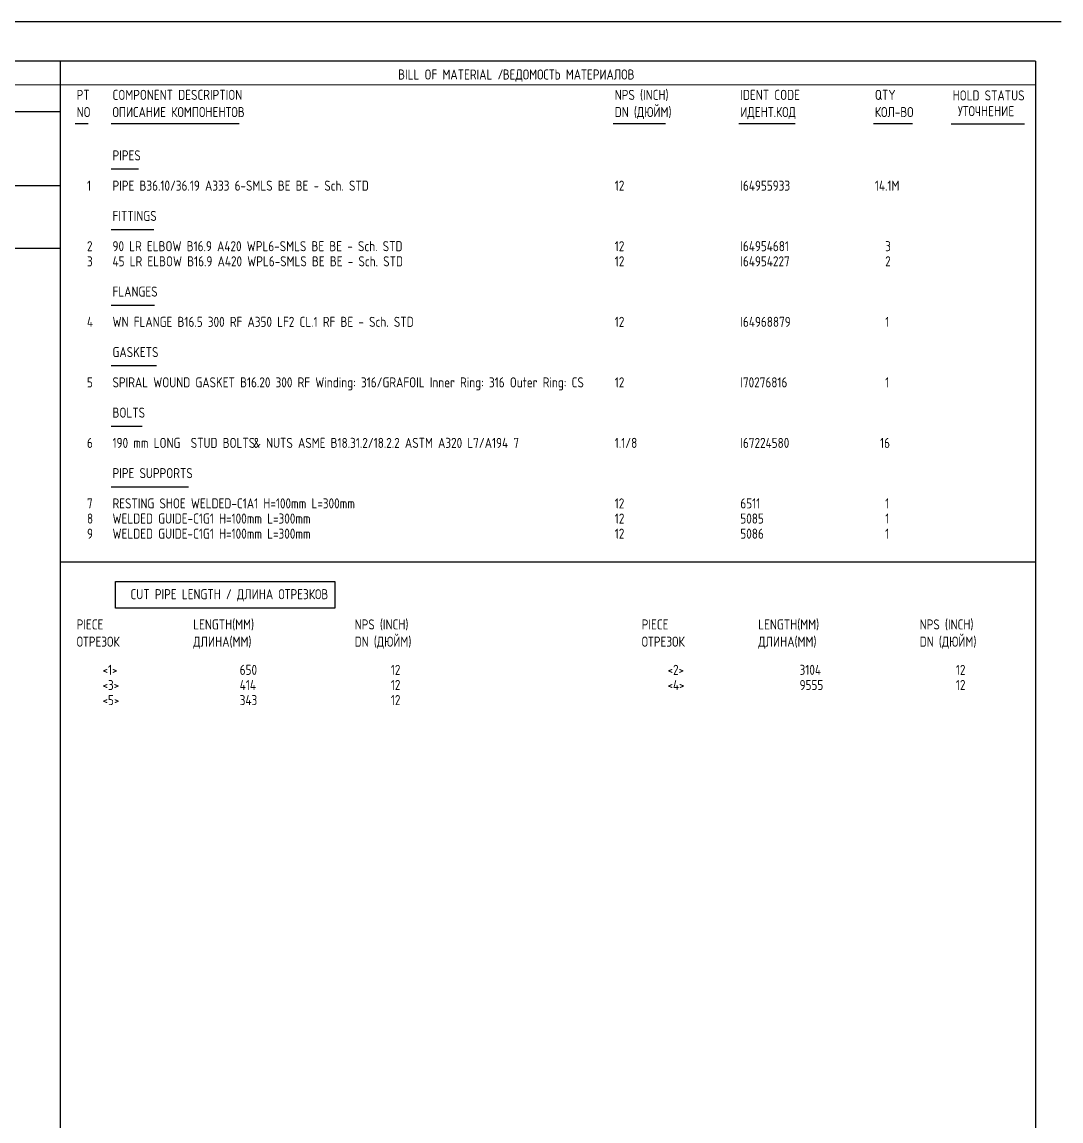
# Model space of a CAD drawing. Extents: x -1005 to 594, y -998 to 420.
# Drawn here: x 395.4 to 594, y 210 to 420 of the extents above; entities that cross this region are included whole.
import ezdxf

# ---------------------------------------------------------------- set-up
doc = ezdxf.new("R2010")
doc.units = 0
doc.styles.add('TTFN17', font='GOST type A')

msp = doc.modelspace()

# ---------------------------------------------------------------- linework, layer by layer
at = {"layer": 'GT_1', "flags": 128}
for points in [[(594, 420), (0, 420)], [(589.1, 412.5), (25.4, 412.5)], [(402.7, 412.5), (402.7, 7.5)], [(589.1, 412.5), (589.1, 7.5)], [(589.1, 408), (162.7, 407.9)], [(190.3, 402.9), (402.7, 402.9)], [(408.046, 400.531), (405.557, 400.531)], [(436.894, 400.531), (412.414, 400.531)], [(518.373, 400.531), (508.414, 400.531)], [(543.202, 400.531), (532.414, 400.531)], [(565.597, 400.531), (558.129, 400.531)], [(587, 400.5), (573, 400.5)], [(417.669, 391.854), (412.414, 391.854)], [(402.7, 388.7), (226.9, 388.7)], [(420.573, 380.289), (412.414, 380.289)], [(402.7, 376.7), (25.4, 376.7)], [(420.713, 365.833), (412.414, 365.833)], [(421.128, 354.269), (412.414, 354.269)], [(418.36, 342.704), (412.414, 342.704)], [(427.211, 331.139), (412.414, 331.139)], [(402.7, 316.843), (589, 316.843)], [(413.271, 313.058), (455.204, 313.058), (455.204, 308.01), (413.271, 308.01), (413.271, 313.058)]]:
    msp.add_lwpolyline(points, dxfattribs=at)

# ---------------------------------------------------------------- texts
at = {"layer": 'GT_1', "style": 'TTFN17'}
for s, p in [('BILL OF MATERIAL /', (467.289, 409)), ('ВЕДОМОСТЬ МАТЕРИАЛОВ', (487.289, 409)), ('PT', (405.846, 405.109)), ('COMPONENT DESCRIPTION', (412.703, 405.109)), ('NPS (INCH)', (508.703, 405.109)), ('IDENT CODE', (532.703, 405.109)), ('QTY', (558.417, 405.109)), ('HOLD STATUS', (573.289, 405)), ('NO', (405.846, 401.822)), ('ОПИСАНИЕ КОМПОНЕНТОВ', (412.703, 401.822)), ('DN (ДЮЙМ)', (508.703, 401.822)), ('ИДЕНТ.КОД', (532.703, 401.822)), ('КОЛ-ВО', (558.417, 401.822)), ('УТОЧНЕНИЕ', (574.289, 402)), ('PIPES', (412.703, 393.544)), ('  1', (405.846, 387.762)), ('PIPE B36.10/36.19 A333 6-SMLS BE BE - Sch. STD', (412.703, 387.762)), ('12', (508.703, 387.762)), ('I64955933', (532.703, 387.762)), ('14.1M', (558.417, 387.762)), ('FITTINGS', (412.703, 381.98)), ('  2', (405.846, 376.197)), ('90 LR ELBOW B16.9 A420 WPL6-SMLS BE BE - Sch. STD', (412.703, 376.197)), ('12', (508.703, 376.197)), ('I64954681', (532.703, 376.197)), ('  3', (558.417, 376.197)), ('  3', (405.846, 373.306)), ('45 LR ELBOW B16.9 A420 WPL6-SMLS BE BE - Sch. STD', (412.703, 373.306)), ('12', (508.703, 373.306)), ('I64954227', (532.703, 373.306)), ('  2', (558.417, 373.306)), ('FLANGES', (412.703, 367.524)), ('  4', (405.846, 361.741)), ('WN FLANGE B16.5 300 RF A350 LF2 CL.1 RF BE - Sch. STD', (412.703, 361.741)), ('12', (508.703, 361.741)), ('I64968879', (532.703, 361.741)), ('  1', (558.417, 361.741)), ('GASKETS', (412.703, 355.959)), ('  5', (405.846, 350.177)), ('SPIRAL WOUND GASKET B16.20 300 RF Winding: 316/GRAFOIL Inner Ring: 316 Outer Ring: CS', (412.703, 350.177)), ('12', (508.703, 350.177)), ('I70276816', (532.703, 350.177)), ('  1', (558.417, 350.177)), ('BOLTS', (412.703, 344.395)), ('  6', (405.846, 338.612)), ('190 mm LONG  STUD BOLTS', (412.703, 338.612)), ('& NUTS ASME B18.31.2/18.2.2 ASTM A320 L7/A194 7', (439.672, 338.612)), ('1.1/8', (508.703, 338.612)), ('I67224580', (532.703, 338.612)), (' 16', (558.417, 338.612)), ('PIPE SUPPORTS', (412.703, 332.83)), ('  7', (405.846, 327.048)), ('RESTING SHOE WELDED-C1A1 H=100mm L=300mm', (412.703, 327.048)), ('12', (508.703, 327.048)), ('6511', (532.703, 327.048)), ('  1', (558.417, 327.048)), ('  8', (405.846, 324.156)), ('WELDED GUIDE-C1G1 H=100mm L=300mm', (412.703, 324.156)), ('12', (508.703, 324.156)), ('5085', (532.703, 324.156)), ('  1', (558.417, 324.156)), ('  9', (405.846, 321.265)), ('WELDED GUIDE-C1G1 H=100mm L=300mm', (412.703, 321.265)), ('12', (508.703, 321.265)), ('5086', (532.703, 321.265)), ('  1', (558.417, 321.265)), ('CUT PIPE LENGTH / ДЛИНА ОТРЕЗКОВ', (416.132, 309.701)), ('PIECE', (405.846, 303.918)), ('LENGTH(MM)', (428.132, 303.918)), ('NPS (INCH)', (458.989, 303.918)), ('PIECE', (513.846, 303.918)), ('LENGTH(MM)', (536.132, 303.918)), ('NPS (INCH)', (566.989, 303.918)), ('ОТРЕЗОК', (405.846, 300.632)), ('ДЛИНА(MM)', (428.132, 300.632)), ('DN (ДЮЙМ)', (458.989, 300.632)), ('ОТРЕЗОК', (513.846, 300.632)), ('ДЛИНА(MM)', (536.132, 300.632)), ('DN (ДЮЙМ)', (566.989, 300.632)), ('     <1>', (405.846, 295.245)), ('         650', (428.132, 295.245)), ('       12', (458.989, 295.245)), ('     <2>', (513.846, 295.245)), ('        3104', (536.132, 295.245)), ('       12', (566.989, 295.245)), ('     <3>', (405.846, 292.354)), ('         414', (428.132, 292.354)), ('       12', (458.989, 292.354)), ('     <4>', (513.846, 292.354)), ('        9555', (536.132, 292.354)), ('       12', (566.989, 292.354)), ('     <5>', (405.846, 289.463)), ('         343', (428.132, 289.463)), ('       12', (458.989, 289.463))]:
    msp.add_text(s, height=1.925, dxfattribs=at).set_placement(p)

doc.saveas('drawing.dxf')
